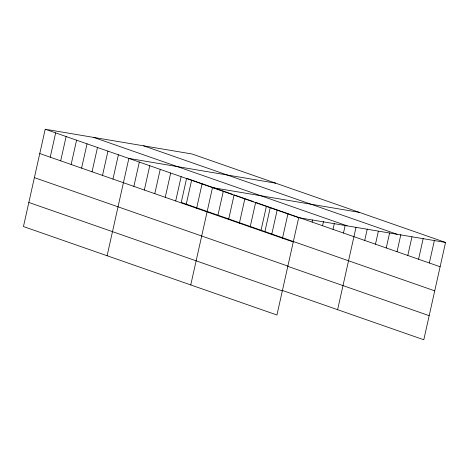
<?xml version="1.0" encoding="UTF-8"?>
<svg xmlns="http://www.w3.org/2000/svg" width="469" height="469" viewBox="0 0 469 469"><rect width="100%" height="100%" fill="white"/><g stroke="black" fill="none" stroke-linecap="round" stroke-linejoin="round"><path stroke-width="0.7" d="M45.206 129.239L23.45 226.556L276.939 315.004L298.694 217.686L45.206 129.239L192.061 153.996L445.55 242.444L423.794 339.761L282.062 290.311M50.224 157.191L55.659 132.885M60.683 160.838L66.117 136.532M71.141 164.484L76.57 140.184M81.594 168.137L87.029 143.831M92.053 171.783L97.488 147.477M102.512 175.429L107.94 151.129M112.965 179.082L118.399 154.776M107.102 255.74L128.852 158.422L275.713 183.186M133.876 186.375L139.311 162.075M144.335 190.027L149.769 165.721M154.793 193.674L160.222 169.368M165.246 197.32L170.681 173.02M175.705 200.972L181.14 176.666M186.627 178.302L181.239 202.397L434.734 290.844M186.158 204.619L191.592 180.313M196.617 208.265L202.051 183.965M190.754 284.929L212.504 187.612L359.365 212.375M217.845 215.676L223.279 191.37M228.62 219.433L234.054 195.127M239.395 223.191L244.824 198.891M250.165 226.955L255.599 202.649M260.94 230.713L266.374 206.407M264.891 231.586L270.279 207.491L280.738 211.138M271.715 234.471L277.144 210.165M282.485 238.229L287.919 213.923M312.108 222.083L312.583 219.938M322.561 225.736L323.522 221.444M333.019 229.382L334.297 223.66M343.472 233.029L345.231 225.167M337.61 309.692L356.006 227.383M364.706 240.439L367.262 229.001M375.476 244.197L378.354 231.328M386.251 247.954L389.604 232.941M397.026 251.712L400.86 234.559M407.796 255.476L411.952 236.886M418.571 259.234L423.202 238.504M429.346 262.992L434.458 240.116M298.694 217.686L445.55 242.444M143.596 145.824L397.085 234.271M93.665 137.405L347.154 225.853M187.283 178.531L197.086 181.949M197.736 182.177L206.888 185.372M207.538 185.601L217.346 189.019M217.997 189.247L232.372 194.266M234.336 194.952L238.909 196.546M239.565 196.775L253.289 201.564M255.904 202.473L259.169 203.616M259.82 203.845L269.628 207.263M281.388 211.367L291.19 214.79M291.847 215.013L440.115 266.75M39.771 153.539L293.26 241.986M34.384 177.634L287.872 266.081M287.444 266.216L429.182 315.666M28.838 202.461L282.326 290.909"/></g></svg>
